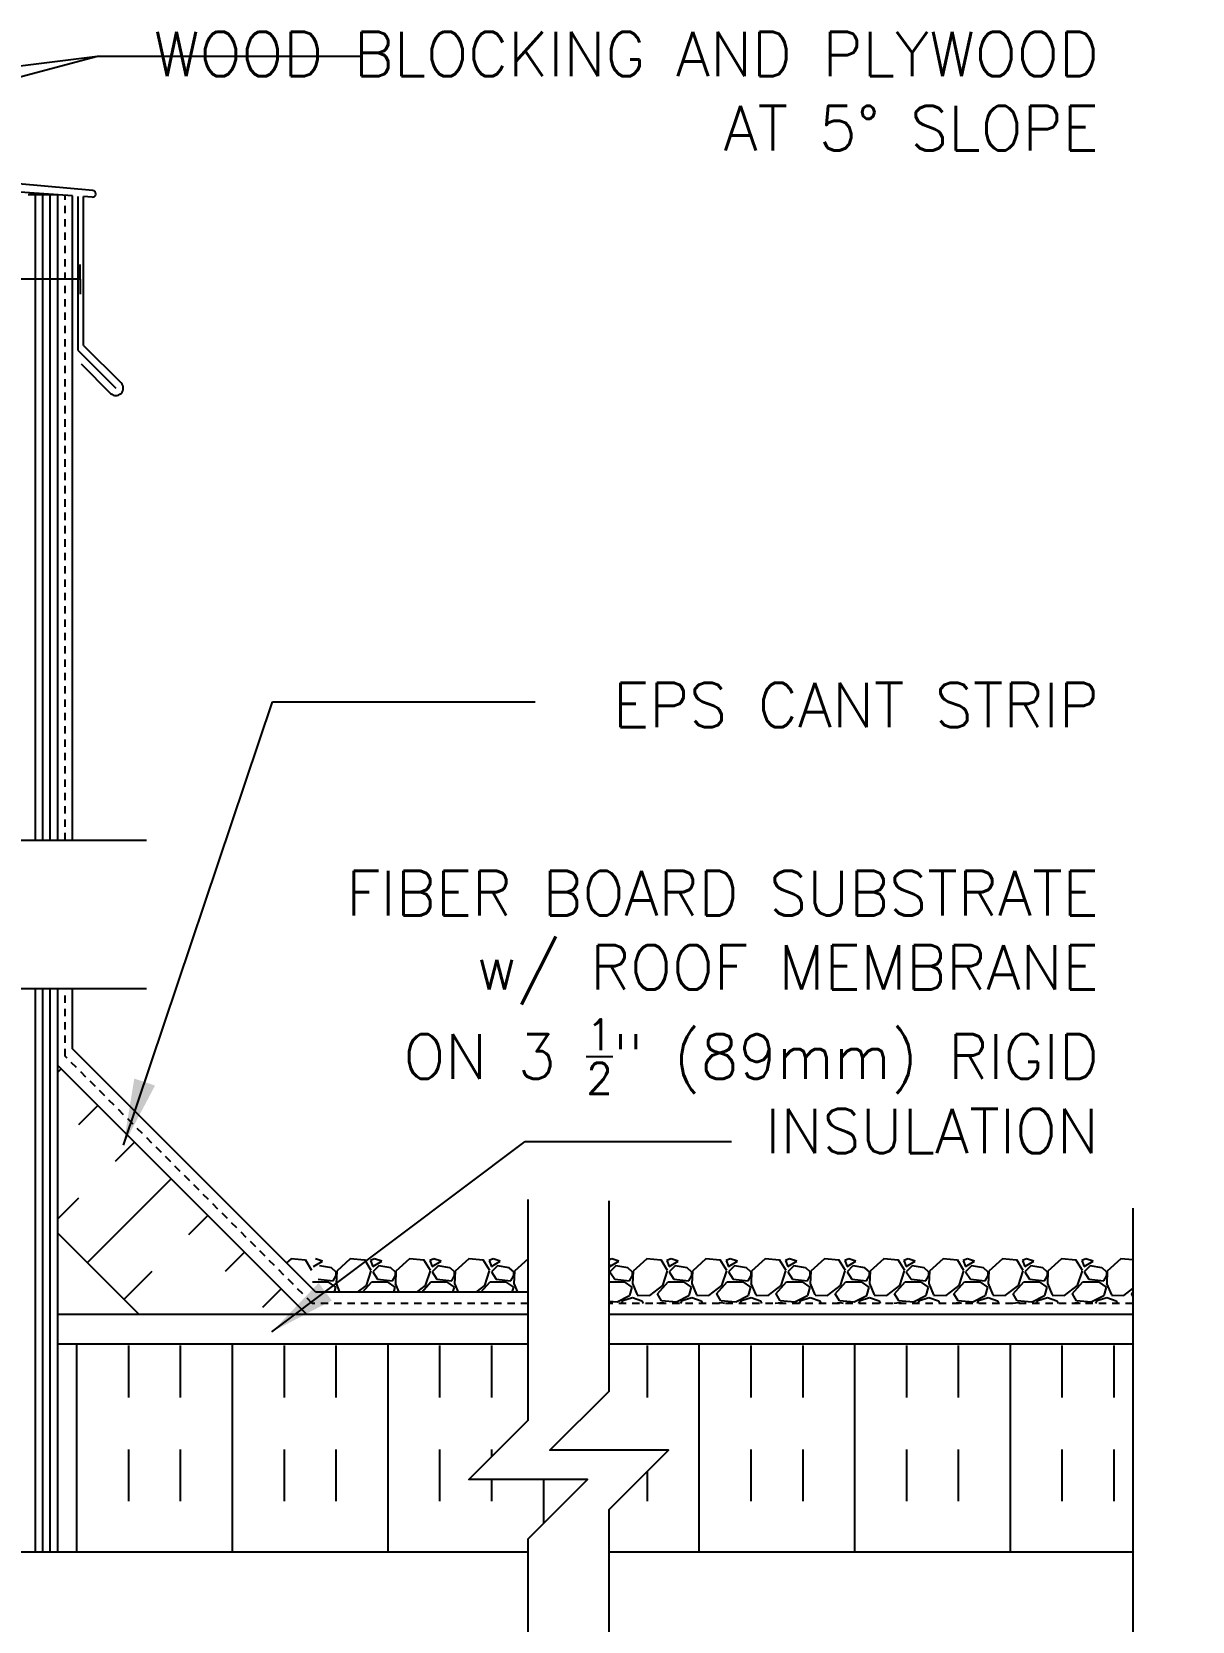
# Model space of a CAD drawing. Header units: inches. Extents: x 247 to 302.1, y 241.7 to 318.5.
# Drawn here: x 282.52 to 302.09, y 290.8 to 317.6 of the extents above; entities that cross this region are included whole.
import ezdxf

# ---------------------------------------------------------------- set-up
doc = ezdxf.new("R2010")
doc.units = ezdxf.units.IN
doc.header["$LTSCALE"] = 0.5
doc.header["$MEASUREMENT"] = 0
doc.linetypes.add('DASHED2', pattern=[0.375, 0.25, -0.125])
for name, color, linetype in [('HATCH', 12, 'Continuous'), ('line25', 2, 'Continuous'), ('LINE50', 5, 'Continuous'), ('LINE9', 9, 'Continuous'), ('TEXT', 4, 'Continuous')]:
    doc.layers.add(name, color=color, linetype=linetype)
doc.styles.add('DIM', font='romans.shx', dxfattribs={"width": 0.7})
doc.styles.add('ROMANS', font='romans.shx', dxfattribs={"height": 1.125})
doc.dimstyles.new('ext_12', dxfattribs={"dimscale": 12, "dimtxt": 0.09375, "dimasz": 0.09375, "dimexe": 0.09375, "dimexo": 0.0625, "dimgap": 0.0625, "dimtad": 1, "dimdec": 1, "dimzin": 3, "dimdsep": 46, "dimlunit": 4, "dimtxsty": 'DIM', "dimcen": 0.09, "dimdle": 0.09375, "dimclrt": 4, "dimadec": 0, "dimazin": 0, "dimtfac": 1, "dimtdec": 1, "dimtmove": 2, "dimatfit": 3, "dimfxl": 1, "dimfrac": 2, "dimtolj": 1, "dimtzin": 0, "dimarcsym": 0})

msp = doc.modelspace()

# ---------------------------------------------------------------- hatches: boundary and pattern name
at = {"layer": 'HATCH'}
h = msp.add_hatch(dxfattribs=at)
h.set_pattern_fill('INSUL', color=256, scale=7, angle=45, style=0)
h.set_pattern_definition([(45, (175.6502, 137.0672), (-1.856155, 1.856155), []), (45, (175.0314, 137.686), (-1.856155, 1.856155), [0.875, -0.875]), (45, (174.4127, 138.3046), (-1.856155, 1.856155), [0.875, -0.875])])
h.paths.add_polyline_path([(284.202, 296.093), (287.03, 296.093), (282.953, 300.17), (282.953, 297.342)])
h = msp.add_hatch(dxfattribs=at)
h.set_pattern_fill('INSUL', color=256, scale=7, angle=90, style=0)
h.set_pattern_definition([(90, (175.6502, 137.0672), (-2.625, 2e-16), []), (90, (174.7752, 137.0672), (-2.625, 2e-16), [0.875, -0.875]), (90, (173.9002, 137.0672), (-2.625, 2e-16), [0.875, -0.875])])
h.paths.add_polyline_path([(290.891, 294.187), (290.891, 295.468), (282.953, 295.468), (282.953, 291.968), (290.891, 291.968), (290.891, 292.187), (291.891, 293.187), (289.891, 293.187)])
h.paths.add_polyline_path([(292.256, 295.468), (292.256, 294.678), (291.256, 293.678), (293.256, 293.678), (292.256, 292.678), (292.256, 291.968), (301.093, 291.968), (301.093, 295.468)])

# ---------------------------------------------------------------- linework, layer by layer
for p, q in [((283.544, 314.928), (264.578, 316.587)), ((283.203, 314.834), (281.896, 314.926)), ((282.578, 303.968), (282.578, 314.852)), ((282.703, 303.968), (282.703, 314.852)), ((282.828, 303.968), (282.828, 314.852)), ((283.203, 303.968), (283.203, 314.834)), ((283.297, 312.229), (283.297, 314.827)), ((283.535, 314.815), (283.391, 314.823)), ((283.391, 312.312), (283.391, 314.823)), ((283.297, 312.229), (283.934, 311.593)), ((283.391, 312.312), (284.022, 311.681)), ((283.347, 312.003), (283.845, 311.504)), ((282.578, 291.968), (282.578, 301.468)), ((282.703, 291.968), (282.703, 301.468)), ((282.828, 291.968), (282.828, 301.468)), ((283.203, 300.45), (283.203, 301.468)), ((287.31, 296.343), (283.203, 300.45)), ((286.89, 296.907), (286.815, 296.838)), ((287.13, 296.886), (286.89, 296.906)), ((287.242, 296.708), (287.132, 296.888)), ((287.27, 296.777), (287.42, 296.867)), ((287.42, 296.867), (287.3, 296.907)), ((287.571, 296.758), (287.371, 296.788)), ((287.89, 296.907), (287.66, 296.697)), ((288.13, 296.886), (287.89, 296.906)), ((288.242, 296.708), (288.132, 296.888)), ((288.3, 296.907), (288.23, 296.877)), ((288.23, 296.877), (288.27, 296.777)), ((288.27, 296.777), (288.42, 296.867)), ((288.37, 296.787), (288.27, 296.687)), ((288.42, 296.867), (288.3, 296.907)), ((288.571, 296.758), (288.371, 296.788)), ((288.89, 296.907), (288.66, 296.697)), ((289.13, 296.886), (288.89, 296.906)), ((289.242, 296.708), (289.132, 296.888)), ((289.3, 296.907), (289.23, 296.877)), ((289.23, 296.877), (289.27, 296.777)), ((289.27, 296.777), (289.42, 296.867)), ((289.37, 296.787), (289.27, 296.687)), ((289.42, 296.867), (289.3, 296.907)), ((289.571, 296.758), (289.371, 296.788)), ((289.89, 296.907), (289.66, 296.697)), ((290.13, 296.886), (289.89, 296.906)), ((290.242, 296.708), (290.132, 296.888)), ((290.3, 296.907), (290.23, 296.877)), ((290.23, 296.877), (290.27, 296.777)), ((290.27, 296.777), (290.42, 296.867)), ((290.37, 296.787), (290.27, 296.687)), ((290.42, 296.867), (290.3, 296.907)), ((290.571, 296.758), (290.371, 296.788)), ((290.89, 296.907), (290.66, 296.697)), ((290.89, 296.906), (290.89, 296.906)), ((292.3, 296.907), (292.256, 296.888)), ((292.256, 296.812), (292.27, 296.777)), ((292.27, 296.777), (292.42, 296.867)), ((292.37, 296.787), (292.27, 296.687)), ((292.42, 296.867), (292.3, 296.907)), ((292.571, 296.758), (292.371, 296.788)), ((292.89, 296.907), (292.66, 296.697)), ((293.13, 296.886), (292.89, 296.906)), ((293.242, 296.708), (293.132, 296.888)), ((293.3, 296.907), (293.23, 296.877)), ((293.23, 296.877), (293.27, 296.777)), ((293.27, 296.777), (293.42, 296.867)), ((293.37, 296.787), (293.27, 296.687)), ((293.42, 296.867), (293.3, 296.907)), ((293.571, 296.758), (293.371, 296.788)), ((293.89, 296.907), (293.66, 296.697)), ((294.13, 296.886), (293.89, 296.906)), ((294.242, 296.708), (294.132, 296.888)), ((294.3, 296.907), (294.23, 296.877)), ((294.23, 296.877), (294.27, 296.777)), ((294.27, 296.777), (294.42, 296.867)), ((294.37, 296.787), (294.27, 296.687)), ((294.42, 296.867), (294.3, 296.907)), ((294.571, 296.758), (294.371, 296.788)), ((294.89, 296.907), (294.66, 296.697)), ((295.13, 296.886), (294.89, 296.906)), ((295.242, 296.708), (295.132, 296.888)), ((295.3, 296.907), (295.23, 296.877)), ((295.23, 296.877), (295.27, 296.777)), ((295.27, 296.777), (295.42, 296.867)), ((295.37, 296.787), (295.27, 296.687)), ((295.42, 296.867), (295.3, 296.907)), ((295.571, 296.758), (295.371, 296.788)), ((295.89, 296.907), (295.66, 296.697)), ((296.13, 296.886), (295.89, 296.906)), ((296.242, 296.708), (296.132, 296.888)), ((296.3, 296.907), (296.23, 296.877)), ((296.23, 296.877), (296.27, 296.777)), ((296.27, 296.777), (296.42, 296.867)), ((296.37, 296.787), (296.27, 296.687)), ((296.42, 296.867), (296.3, 296.907)), ((296.571, 296.758), (296.371, 296.788)), ((296.89, 296.907), (296.66, 296.697)), ((297.13, 296.886), (296.89, 296.906)), ((297.242, 296.708), (297.132, 296.888)), ((297.3, 296.907), (297.23, 296.877)), ((297.23, 296.877), (297.27, 296.777)), ((297.27, 296.777), (297.42, 296.867)), ((297.37, 296.787), (297.27, 296.687)), ((297.42, 296.867), (297.3, 296.907)), ((297.571, 296.758), (297.371, 296.788)), ((297.89, 296.907), (297.66, 296.697)), ((298.13, 296.886), (297.89, 296.906)), ((298.242, 296.708), (298.132, 296.888)), ((298.3, 296.907), (298.23, 296.877)), ((298.23, 296.877), (298.27, 296.777)), ((298.27, 296.777), (298.42, 296.867)), ((298.37, 296.787), (298.27, 296.687)), ((298.42, 296.867), (298.3, 296.907)), ((298.571, 296.758), (298.371, 296.788)), ((298.89, 296.907), (298.66, 296.697)), ((299.13, 296.886), (298.89, 296.906)), ((299.242, 296.708), (299.132, 296.888)), ((299.3, 296.907), (299.23, 296.877)), ((299.23, 296.877), (299.27, 296.777)), ((299.27, 296.777), (299.42, 296.867)), ((299.37, 296.787), (299.27, 296.687)), ((299.42, 296.867), (299.3, 296.907)), ((299.571, 296.758), (299.371, 296.788)), ((299.89, 296.907), (299.66, 296.697)), ((300.13, 296.886), (299.89, 296.906)), ((300.242, 296.708), (300.132, 296.888)), ((300.3, 296.907), (300.23, 296.877)), ((300.23, 296.877), (300.27, 296.777)), ((300.27, 296.777), (300.42, 296.867)), ((300.37, 296.787), (300.27, 296.687)), ((300.42, 296.867), (300.3, 296.907)), ((300.571, 296.758), (300.371, 296.788)), ((300.89, 296.907), (300.66, 296.697)), ((301.093, 296.889), (300.89, 296.906)), ((287.25, 296.517), (287.51, 296.517)), ((287.35, 296.567), (287.6, 296.537)), ((287.51, 296.519), (287.64, 296.429)), ((287.652, 296.685), (287.572, 296.755)), ((287.6, 296.537), (287.65, 296.627)), ((287.66, 296.698), (287.65, 296.488)), ((287.65, 296.627), (287.65, 296.687)), ((288.094, 296.343), (288.25, 296.517)), ((288.16, 296.457), (288.24, 296.707)), ((288.25, 296.517), (288.51, 296.517)), ((288.27, 296.687), (288.35, 296.567)), ((288.35, 296.567), (288.6, 296.537)), ((288.51, 296.519), (288.64, 296.429)), ((288.652, 296.685), (288.572, 296.755)), ((288.6, 296.537), (288.65, 296.627)), ((288.66, 296.698), (288.65, 296.488)), ((288.65, 296.627), (288.65, 296.687)), ((289.094, 296.343), (289.25, 296.517)), ((289.16, 296.457), (289.24, 296.707)), ((289.25, 296.517), (289.51, 296.517)), ((289.27, 296.687), (289.35, 296.567)), ((289.35, 296.567), (289.6, 296.537)), ((289.51, 296.519), (289.64, 296.429)), ((289.652, 296.685), (289.572, 296.755)), ((289.6, 296.537), (289.65, 296.627)), ((289.66, 296.698), (289.65, 296.488)), ((289.65, 296.627), (289.65, 296.687)), ((290.094, 296.343), (290.25, 296.517)), ((290.16, 296.457), (290.24, 296.707)), ((290.25, 296.517), (290.51, 296.517)), ((290.27, 296.687), (290.35, 296.567)), ((290.35, 296.567), (290.6, 296.537)), ((290.51, 296.519), (290.64, 296.429)), ((290.652, 296.685), (290.572, 296.755)), ((290.6, 296.537), (290.65, 296.627)), ((290.66, 296.698), (290.65, 296.488)), ((290.65, 296.627), (290.65, 296.687)), ((292.256, 296.517), (292.51, 296.517)), ((292.27, 296.687), (292.35, 296.567)), ((292.35, 296.567), (292.6, 296.537)), ((292.51, 296.519), (292.64, 296.429)), ((292.652, 296.685), (292.572, 296.755)), ((292.6, 296.537), (292.65, 296.627)), ((292.66, 296.698), (292.65, 296.488)), ((292.65, 296.627), (292.65, 296.687)), ((293.07, 296.317), (293.25, 296.517)), ((293.16, 296.457), (293.24, 296.707)), ((293.25, 296.517), (293.51, 296.517)), ((293.27, 296.687), (293.35, 296.567)), ((293.35, 296.567), (293.6, 296.537)), ((293.51, 296.519), (293.64, 296.429)), ((293.652, 296.685), (293.572, 296.755)), ((293.6, 296.537), (293.65, 296.627)), ((293.66, 296.698), (293.65, 296.488)), ((293.65, 296.627), (293.65, 296.687)), ((294.07, 296.317), (294.25, 296.517)), ((294.16, 296.457), (294.24, 296.707)), ((294.25, 296.517), (294.51, 296.517)), ((294.27, 296.687), (294.35, 296.567)), ((294.35, 296.567), (294.6, 296.537)), ((294.51, 296.519), (294.64, 296.429)), ((294.652, 296.685), (294.572, 296.755)), ((294.6, 296.537), (294.65, 296.627)), ((294.66, 296.698), (294.65, 296.488)), ((294.65, 296.627), (294.65, 296.687)), ((295.07, 296.317), (295.25, 296.517)), ((295.16, 296.457), (295.24, 296.707)), ((295.25, 296.517), (295.51, 296.517)), ((295.27, 296.687), (295.35, 296.567)), ((295.35, 296.567), (295.6, 296.537)), ((295.51, 296.519), (295.64, 296.429)), ((295.652, 296.685), (295.572, 296.755)), ((295.6, 296.537), (295.65, 296.627)), ((295.66, 296.698), (295.65, 296.488)), ((295.65, 296.627), (295.65, 296.687)), ((296.07, 296.317), (296.25, 296.517)), ((296.16, 296.457), (296.24, 296.707)), ((296.25, 296.517), (296.51, 296.517)), ((296.27, 296.687), (296.35, 296.567)), ((296.35, 296.567), (296.6, 296.537)), ((296.51, 296.519), (296.64, 296.429)), ((296.652, 296.685), (296.572, 296.755)), ((296.6, 296.537), (296.65, 296.627)), ((296.66, 296.698), (296.65, 296.488)), ((296.65, 296.627), (296.65, 296.687)), ((297.07, 296.317), (297.25, 296.517)), ((297.16, 296.457), (297.24, 296.707)), ((297.25, 296.517), (297.51, 296.517)), ((297.27, 296.687), (297.35, 296.567)), ((297.35, 296.567), (297.6, 296.537)), ((297.51, 296.519), (297.64, 296.429)), ((297.652, 296.685), (297.572, 296.755)), ((297.6, 296.537), (297.65, 296.627)), ((297.66, 296.698), (297.65, 296.488)), ((297.65, 296.627), (297.65, 296.687)), ((298.07, 296.317), (298.25, 296.517)), ((298.16, 296.457), (298.24, 296.707)), ((298.25, 296.517), (298.51, 296.517)), ((298.27, 296.687), (298.35, 296.567)), ((298.35, 296.567), (298.6, 296.537)), ((298.51, 296.519), (298.64, 296.429)), ((298.652, 296.685), (298.572, 296.755)), ((298.6, 296.537), (298.65, 296.627)), ((298.66, 296.698), (298.65, 296.488)), ((298.65, 296.627), (298.65, 296.687)), ((299.07, 296.317), (299.25, 296.517)), ((299.16, 296.457), (299.24, 296.707)), ((299.25, 296.517), (299.51, 296.517)), ((299.27, 296.687), (299.35, 296.567)), ((299.35, 296.567), (299.6, 296.537)), ((299.51, 296.519), (299.64, 296.429)), ((299.652, 296.685), (299.572, 296.755)), ((299.6, 296.537), (299.65, 296.627)), ((299.66, 296.698), (299.65, 296.488)), ((299.65, 296.627), (299.65, 296.687)), ((300.07, 296.317), (300.25, 296.517)), ((300.16, 296.457), (300.24, 296.707)), ((300.25, 296.517), (300.51, 296.517)), ((300.27, 296.687), (300.35, 296.567)), ((300.35, 296.567), (300.6, 296.537)), ((300.51, 296.519), (300.64, 296.429)), ((300.652, 296.685), (300.572, 296.755)), ((300.6, 296.537), (300.65, 296.627)), ((300.66, 296.698), (300.65, 296.488)), ((300.65, 296.627), (300.65, 296.687)), ((290.891, 296.343), (287.31, 296.343)), ((287.64, 296.427), (287.616, 296.343)), ((287.649, 296.489), (287.71, 296.343)), ((288.012, 296.343), (288.16, 296.458)), ((288.64, 296.427), (288.616, 296.343)), ((288.649, 296.489), (288.71, 296.343)), ((289.012, 296.343), (289.16, 296.458)), ((289.64, 296.427), (289.616, 296.343)), ((289.649, 296.489), (289.71, 296.343)), ((290.012, 296.343), (290.16, 296.458)), ((290.64, 296.427), (290.616, 296.343)), ((290.649, 296.489), (290.71, 296.343)), ((292.601, 296.286), (292.391, 296.176)), ((292.49, 296.207), (292.65, 296.257)), ((292.64, 296.427), (292.6, 296.287)), ((292.649, 296.489), (292.729, 296.299)), ((292.65, 296.257), (292.81, 296.197)), ((292.73, 296.297), (292.94, 296.287)), ((292.94, 296.288), (293.16, 296.458)), ((293.142, 296.197), (293.072, 296.317)), ((293.601, 296.286), (293.391, 296.176)), ((293.49, 296.207), (293.65, 296.257)), ((293.64, 296.427), (293.6, 296.287)), ((293.649, 296.489), (293.729, 296.299)), ((293.65, 296.257), (293.81, 296.197)), ((293.73, 296.297), (293.94, 296.287)), ((293.94, 296.288), (294.16, 296.458)), ((294.142, 296.197), (294.072, 296.317)), ((294.601, 296.286), (294.391, 296.176)), ((294.49, 296.207), (294.65, 296.257)), ((294.64, 296.427), (294.6, 296.287)), ((294.649, 296.489), (294.729, 296.299)), ((294.65, 296.257), (294.81, 296.197)), ((294.73, 296.297), (294.94, 296.287)), ((294.94, 296.288), (295.16, 296.458)), ((295.142, 296.197), (295.072, 296.317)), ((295.601, 296.286), (295.391, 296.176)), ((295.49, 296.207), (295.65, 296.257)), ((295.64, 296.427), (295.6, 296.287)), ((295.649, 296.489), (295.729, 296.299)), ((295.65, 296.257), (295.81, 296.197)), ((295.73, 296.297), (295.94, 296.287)), ((295.94, 296.288), (296.16, 296.458)), ((296.142, 296.197), (296.072, 296.317)), ((296.601, 296.286), (296.391, 296.176)), ((296.49, 296.207), (296.65, 296.257)), ((296.64, 296.427), (296.6, 296.287)), ((296.649, 296.489), (296.729, 296.299)), ((296.65, 296.257), (296.81, 296.197)), ((296.73, 296.297), (296.94, 296.287)), ((296.94, 296.288), (297.16, 296.458)), ((297.142, 296.197), (297.072, 296.317)), ((297.601, 296.286), (297.391, 296.176)), ((297.49, 296.207), (297.65, 296.257)), ((297.64, 296.427), (297.6, 296.287)), ((297.649, 296.489), (297.729, 296.299)), ((297.65, 296.257), (297.81, 296.197)), ((297.73, 296.297), (297.94, 296.287)), ((297.94, 296.288), (298.16, 296.458)), ((298.142, 296.197), (298.072, 296.317)), ((298.601, 296.286), (298.391, 296.176)), ((298.49, 296.207), (298.65, 296.257)), ((298.64, 296.427), (298.6, 296.287)), ((298.649, 296.489), (298.729, 296.299)), ((298.65, 296.257), (298.81, 296.197)), ((298.73, 296.297), (298.94, 296.287)), ((298.94, 296.288), (299.16, 296.458)), ((299.142, 296.197), (299.072, 296.317)), ((299.601, 296.286), (299.391, 296.176)), ((299.49, 296.207), (299.65, 296.257)), ((299.64, 296.427), (299.6, 296.287)), ((299.649, 296.489), (299.729, 296.299)), ((299.65, 296.257), (299.81, 296.197)), ((299.73, 296.297), (299.94, 296.287)), ((299.94, 296.288), (300.16, 296.458)), ((300.142, 296.197), (300.072, 296.317)), ((300.601, 296.286), (300.391, 296.176)), ((300.49, 296.207), (300.65, 296.257)), ((300.64, 296.427), (300.6, 296.287)), ((300.649, 296.489), (300.729, 296.299)), ((300.65, 296.257), (300.81, 296.197)), ((300.73, 296.297), (300.94, 296.287)), ((300.94, 296.288), (301.093, 296.406)), ((301.07, 296.317), (301.093, 296.343)), ((301.093, 296.28), (301.072, 296.317)), ((292.39, 296.179), (292.256, 296.19)), ((292.468, 296.156), (292.49, 296.207)), ((292.81, 296.197), (292.829, 296.156)), ((293.161, 296.166), (293.06, 296.156)), ((293.39, 296.179), (293.14, 296.199)), ((293.208, 296.156), (293.16, 296.168)), ((293.468, 296.156), (293.49, 296.207)), ((293.81, 296.197), (293.829, 296.156)), ((294.161, 296.166), (294.06, 296.156)), ((294.39, 296.179), (294.14, 296.199)), ((294.208, 296.156), (294.16, 296.168)), ((294.468, 296.156), (294.49, 296.207)), ((294.81, 296.197), (294.829, 296.156)), ((295.161, 296.166), (295.06, 296.156)), ((295.39, 296.179), (295.14, 296.199)), ((295.208, 296.156), (295.16, 296.168)), ((295.468, 296.156), (295.49, 296.207)), ((295.81, 296.197), (295.829, 296.156)), ((296.161, 296.166), (296.06, 296.156)), ((296.39, 296.179), (296.14, 296.199)), ((296.208, 296.156), (296.16, 296.168)), ((296.468, 296.156), (296.49, 296.207)), ((296.81, 296.197), (296.829, 296.156)), ((297.161, 296.166), (297.06, 296.156)), ((297.39, 296.179), (297.14, 296.199)), ((297.208, 296.156), (297.16, 296.168)), ((297.468, 296.156), (297.49, 296.207)), ((297.81, 296.197), (297.829, 296.156)), ((298.161, 296.166), (298.06, 296.156)), ((298.39, 296.179), (298.14, 296.199)), ((298.208, 296.156), (298.16, 296.168)), ((298.468, 296.156), (298.49, 296.207)), ((298.81, 296.197), (298.829, 296.156)), ((299.161, 296.166), (299.06, 296.156)), ((299.39, 296.179), (299.14, 296.199)), ((299.208, 296.156), (299.16, 296.168)), ((299.468, 296.156), (299.49, 296.207)), ((299.81, 296.197), (299.829, 296.156)), ((300.161, 296.166), (300.06, 296.156)), ((300.39, 296.179), (300.14, 296.199)), ((300.208, 296.156), (300.16, 296.168)), ((300.468, 296.156), (300.49, 296.207)), ((300.81, 296.197), (300.829, 296.156)), ((301.093, 296.159), (301.06, 296.156))]:
    msp.add_line(p, q, dxfattribs=at)
for centre, radius, start, end in [((283.539, 314.871), 0.0567, 265, 85), ((283.934, 311.593), 0.125, 225, 45)]:
    msp.add_arc(centre, radius, start, end, dxfattribs=at)
at = {"layer": 'line25'}
for p, q in [((282.953, 314.852), (282.453, 314.852)), ((282.953, 303.968), (282.953, 314.852)), ((282.953, 291.968), (282.953, 301.468)), ((287.155, 295.968), (282.953, 300.17)), ((284.327, 295.968), (282.953, 297.342))]:
    msp.add_line(p, q, dxfattribs=at)
for points in [[(290.891, 295.468), (282.953, 295.468)], [(301.093, 295.468), (292.256, 295.468)]]:
    msp.add_lwpolyline(points, dxfattribs=at)
at = {"layer": 'LINE50', "color": 9, "linetype": 'DASHED2'}
for p, q in [((283.078, 303.968), (283.078, 314.843)), ((283.078, 300.325), (283.078, 301.468)), ((287.248, 296.156), (283.078, 300.325)), ((290.891, 296.156), (287.248, 296.156)), ((301.093, 296.156), (292.256, 296.156))]:
    msp.add_line(p, q, dxfattribs=at)
at = {"layer": 'LINE9'}
for p, q in [((283.331, 313.43), (283.331, 313.68)), ((283.331, 313.43), (281.485, 313.43)), ((283.331, 313.43), (283.331, 313.18)), ((274.842, 303.968), (284.453, 303.968)), ((274.842, 301.468), (284.453, 301.468)), ((277.847, 291.968), (290.891, 291.968)), ((292.256, 291.968), (301.093, 291.968))]:
    msp.add_line(p, q, dxfattribs=at)
for points in [[(290.891, 289.468), (290.891, 292.187), (291.891, 293.187), (289.891, 293.187), (290.891, 294.187), (290.89, 297.906)], [(292.256, 289.468), (292.256, 292.678), (293.256, 293.678), (291.256, 293.678), (292.256, 294.678), (292.256, 297.888)], [(301.093, 297.763), (301.093, 282.872), (300.093, 281.872), (301.093, 281.872), (302.093, 281.872), (301.093, 280.872), (301.093, 267.428)], [(290.891, 295.968), (282.953, 295.968)], [(301.093, 295.968), (292.256, 295.968)]]:
    msp.add_lwpolyline(points, dxfattribs=at)

# ---------------------------------------------------------------- texts
at = {"layer": 'TEXT', "char_height": 0.75, "attachment_point": 3, "style": 'ROMANS'}
for s, insert, width in [('\\A1;WOOD BLOCKING AND PLYWOOD \\PAT 5%%D SLOPE', (300.517, 317.603), 17.3954), ('\\A1;EPS CANT STRIP', (300.517, 306.625), 9.59335), ('\\A1;FIBER BOARD SUBSTRATE\\Pw/ ROOF MEMBRANE \\PON 3 {\\H0.7x;\\S1/2;}" (89mm) RIGID \\PINSULATION', (300.517, 303.45), 26.1134)]:
    msp.add_mtext(s, dxfattribs=dict(at, insert=insert, width=width))

# ---------------------------------------------------------------- leaders
at = {"layer": 'TEXT'}
for points in [[(271.717, 314.006), (283.623, 317.192)], [(272.066, 315.756), (283.623, 317.192), (288.066, 317.192)], [(284.062, 298.822), (286.575, 306.301), (291.011, 306.301)], [(286.567, 295.676), (290.837, 298.888), (294.319, 298.888)]]:
    msp.add_leader(points, dimstyle='ext_12', override={"dimgap": 0.0625, "dimtad": 0}, dxfattribs=at)

doc.saveas('drawing.dxf')
